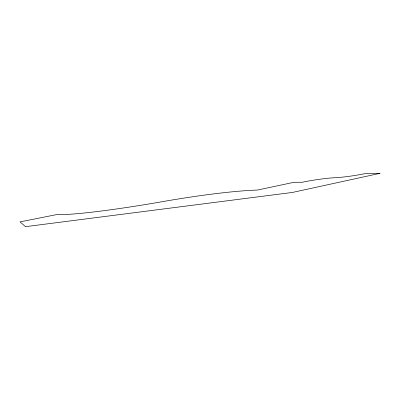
<?xml version="1.0" encoding="UTF-8"?>
<svg xmlns="http://www.w3.org/2000/svg" width="400" height="400" viewBox="0 0 400 400"><rect width="100%" height="100%" fill="white"/><g stroke="black" fill="none" stroke-linecap="round" stroke-linejoin="round"><path stroke-width="0.6" d="M380 173.34L292.495 192.43L25.52 226.66L20 221.89L57.01 214.53A121.09 8.395 -10.2 0 0 158.6 202.33A128.73 13.475 -10.4 0 1 257.445 190.055L294.025 182.285L302.26 182.245A26.24 2.435 -8.9 0 1 331.385 177.95L336.01 177.635A22.595 1.965 -8.7 0 0 364.51 173.74L380 173.34"/></g></svg>
